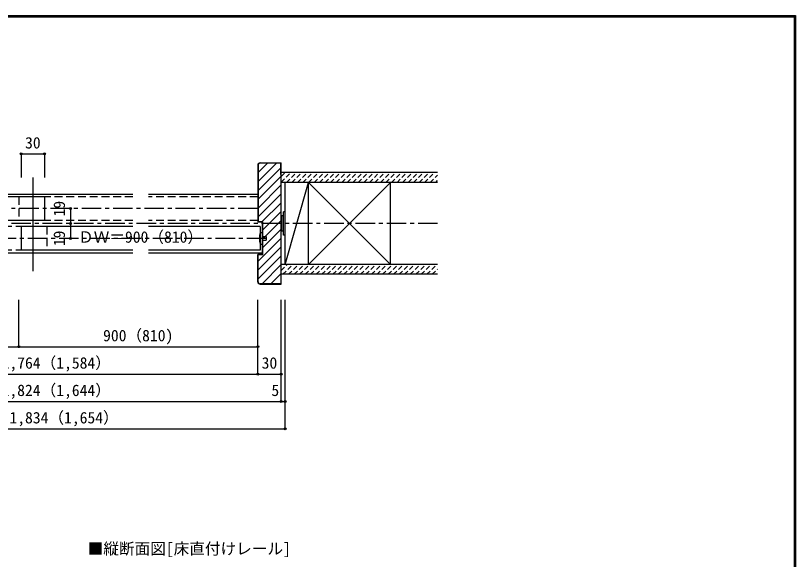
# Model space of a CAD drawing. Units: millimetres, scale not verified. Extents: x -973 to 977, y -718 to 696.
# Drawn here: x -20 to 977, y 0 to 696 of the extents above; entities that cross this region are included whole.
import ezdxf
from ezdxf.enums import TextEntityAlignment as Align

# ---------------------------------------------------------------- set-up
doc = ezdxf.new("R2010")
doc.units = ezdxf.units.MM
doc.header["$LTSCALE"] = 5
doc.header["$PDMODE"] = 32
doc.header["$PDSIZE"] = 2.5
for name, pattern in [('CHAIN1', [8, 5, -1, 1, -1]), ('DASHED1', [1.8, 1.2, -0.6]), ('DASHED2', [3, 2, -1])]:
    doc.linetypes.add(name, pattern=pattern)
for name, color, linetype in [('0-1_通り芯', 4, 'CHAIN1'), ('0-2_柱', 7, 'Continuous'), ('0-3_仕上げ', 2, 'Continuous'), ('0-4_枠', 3, 'Continuous'), ('0-6_扉', 6, 'Continuous'), ('0-7_金物', 7, 'Continuous'), ('0-A_文字', 7, 'Continuous'), ('0-B_寸法', 7, 'Continuous'), ('0-C_ハッチ', 4, 'DASHED1'), ('F-1_枠', 6, 'Continuous')]:
    doc.layers.add(name, color=color, linetype=linetype)
doc.styles.add('ＭＳ ゴシック', font='')
doc.styles.get('ＭＳ ゴシック').set_extended_font_data('MS Gothic')

msp = doc.modelspace()

# ---------------------------------------------------------------- linework, layer by layer
at = {"layer": '0-1_通り芯'}
for p, q in [((289.153, 449), (-296.847, 449)), ((519.135, 430), (-515.847, 430)), ((300.135, 411), (-285.847, 411))]:
    msp.add_line(p, q, dxfattribs=at)
at = {"layer": '0-2_柱'}
for p, q in [((324.144, 377.5), (354.023, 482.5)), ((324.144, 377.5), (354.023, 482.5)), ((354.032, 377.5), (459.032, 482.5)), ((354.032, 482.5), (459.032, 377.5)), ((354.032, 377.5), (459.032, 482.5)), ((354.032, 482.5), (459.032, 377.5))]:
    msp.add_line(p, q, dxfattribs=at)
at = {"layer": '0-2_柱', "color": 3}
for p, q in [((324.153, 377.5), (324.153, 482.5)), ((354.032, 377.5), (354.032, 482.5)), ((459.032, 377.5), (459.032, 482.5))]:
    msp.add_line(p, q, dxfattribs=at)
at = {"layer": '0-3_仕上げ'}
for p, q in [((519.135, 495), (319.135, 495)), ((519.135, 495), (319.153, 495)), ((519.135, 482.5), (319.153, 482.5)), ((519.135, 482.5), (319.153, 482.5)), ((519.135, 377.5), (319.153, 377.5)), ((519.135, 377.5), (319.153, 377.5)), ((519.135, 365), (319.135, 365)), ((519.135, 365), (319.153, 365))]:
    msp.add_line(p, q, dxfattribs=at)
at = {"layer": '0-4_枠'}
for p, q in [((289.153, 504.5), (289.153, 431.5)), ((289.653, 504.5), (289.653, 432)), ((292.153, 507.5), (319.153, 507.5)), ((318.653, 507), (292.153, 507)), ((318.653, 492.5), (318.653, 507)), ((319.153, 352.5), (319.153, 507.5)), ((318.653, 492.5), (319.153, 492.5)), ((295.153, 431.5), (289.153, 431.5)), ((295.653, 432), (289.653, 432)), ((295.153, 390.5), (295.153, 431.5)), ((295.653, 390), (295.653, 432)), ((289.153, 355.5), (289.153, 390.5)), ((295.153, 390.5), (289.153, 390.5)), ((289.653, 355.5), (289.653, 390)), ((295.653, 390), (289.653, 390)), ((318.653, 367.5), (319.153, 367.5)), ((292.153, 352.5), (319.153, 352.5))]:
    msp.add_line(p, q, dxfattribs=at)
at = {"layer": '0-4_枠', "color": 4}
for p, q in [((-126.097, 467.5), (129.403, 467.5)), ((149.403, 467.5), (289.153, 467.5)), ((-126.097, 392.5), (129.403, 392.5)), ((149.403, 392.5), (295.153, 392.5))]:
    msp.add_line(p, q, dxfattribs=at)
at = {"layer": '0-4_枠'}
msp.add_lwpolyline([(318.653, 367.5), (318.653, 353), (292.153, 353)], dxfattribs=at)
for centre, radius, start, end in [((292.153, 504.5), 3, 90, 180), ((292.153, 504.5), 2.5, 90, 180), ((292.153, 355.5), 3, 180, 270), ((292.153, 355.5), 2.5, 180, 270)]:
    msp.add_arc(centre, radius, start, end, dxfattribs=at)
at = {"layer": '0-6_扉', "color": 3}
msp.add_line((1.653, 489), (1.653, 369), dxfattribs=at)
at = {"layer": '0-6_扉'}
for p, q in [((16.653, 464), (-126.097, 464)), ((16.653, 464), (16.653, 434)), ((16.653, 434), (-126.097, 434)), ((129.403, 426), (-13.347, 426)), ((-13.347, 426), (-13.347, 396)), ((292.153, 426), (149.403, 426)), ((292.153, 426), (292.153, 396)), ((129.403, 396), (-13.347, 396)), ((292.153, 396), (149.403, 396))]:
    msp.add_line(p, q, dxfattribs=at)
at = {"layer": '0-6_扉', "color": 2, "linetype": 'DASHED2'}
for p, q in [((-16.347, 464), (-16.347, 434)), ((129.403, 464), (-16.347, 464)), ((289.153, 464), (149.403, 464)), ((289.153, 464), (289.153, 434)), ((129.403, 434), (-16.347, 434)), ((289.153, 434), (149.403, 434)), ((19.653, 426), (-126.097, 426)), ((19.653, 426), (19.653, 396)), ((19.653, 396), (-126.097, 396))]:
    msp.add_line(p, q, dxfattribs=at)
at = {"layer": '0-7_金物'}
for p, q in [((320.153, 439), (319.153, 439)), ((322.153, 440), (320.153, 440)), ((320.153, 420), (320.153, 440)), ((322.153, 415), (322.153, 445)), ((324.153, 445), (322.153, 445)), ((324.153, 415), (324.153, 445)), ((320.153, 421), (319.153, 421)), ((322.153, 420), (320.153, 420)), ((292.135, 418.5), (295.135, 418.5)), ((295.135, 418.5), (295.135, 403.5)), ((295.135, 413.5), (300.135, 413.5)), ((300.135, 413.5), (300.135, 408.5)), ((324.153, 415), (322.153, 415)), ((292.135, 403.5), (295.135, 403.5)), ((295.135, 408.5), (300.135, 408.5))]:
    msp.add_line(p, q, dxfattribs=at)
msp.add_arc((322.586, 411), 31.361, 166.16371, 193.83632, dxfattribs=at)
at = {"layer": '0-B_寸法', "color": 4}
for p, q in [((-13.347, 519), (-13.347, 489)), ((-13.347, 519), (16.653, 519)), ((16.653, 519), (16.653, 489)), ((49.564, 449), (49.564, 430)), ((49.564, 430), (49.564, 411)), ((-16.347, 272.5), (-16.347, 332.5)), ((289.153, 237.5), (289.153, 332.5)), ((319.135, 202.5), (319.135, 332.5)), ((319.153, 202.5), (319.153, 332.5)), ((324.144, 167.5), (324.144, 332.5)), ((-285.847, 272.5), (-16.347, 272.5)), ((-16.347, 272.5), (289.153, 272.5)), ((-315.847, 237.5), (319.135, 237.5)), ((-315.847, 202.5), (319.135, 202.5)), ((319.153, 202.5), (324.144, 202.5)), ((-320.847, 167.5), (324.144, 167.5))]:
    msp.add_line(p, q, dxfattribs=at)
at = {"layer": '0-B_寸法'}
for p in [(-13.347, 519), (16.653, 519), (49.564, 449), (49.564, 430), (49.564, 411), (-16.347, 272.5), (289.153, 272.5), (289.153, 237.5), (319.135, 237.5), (319.135, 202.5), (319.153, 202.5), (324.144, 202.5), (324.144, 167.5)]:
    msp.add_point(p, dxfattribs=at)
at = {"layer": '0-C_ハッチ', "linetype": 'Continuous'}
for p, q in [((289.653, 495.014), (301.639, 507)), ((289.653, 483.701), (312.952, 507)), ((289.653, 472.387), (318.653, 501.387)), ((289.653, 461.073), (319.153, 490.573)), ((289.653, 449.759), (319.153, 479.259)), ((289.653, 438.446), (319.153, 467.946)), ((294.521, 432), (319.153, 456.632)), ((295.653, 421.818), (319.153, 445.318)), ((295.653, 410.505), (319.153, 434.005)), ((295.653, 399.191), (319.153, 422.691)), ((289.653, 381.877), (319.153, 411.377)), ((289.653, 370.563), (319.153, 400.063)), ((289.653, 359.25), (319.153, 388.75)), ((294.717, 353), (319.153, 377.436)), ((306.031, 353), (318.653, 365.622))]:
    msp.add_line(p, q, dxfattribs=at)
at = {"layer": '0-C_ハッチ'}
for p, q in [((319.153, 482.914), (331.239, 495)), ((319.153, 489.985), (324.168, 495)), ((319.153, 482.914), (331.239, 495)), ((319.153, 489.985), (324.168, 495)), ((325.81, 482.5), (338.31, 495)), ((325.81, 482.5), (338.31, 495)), ((332.882, 482.5), (345.382, 495)), ((332.882, 482.5), (345.382, 495)), ((339.953, 482.5), (352.453, 495)), ((339.953, 482.5), (352.453, 495)), ((347.024, 482.5), (359.524, 495)), ((347.024, 482.5), (359.524, 495)), ((354.095, 482.5), (366.595, 495)), ((354.095, 482.5), (366.595, 495)), ((361.166, 482.5), (373.666, 495)), ((361.166, 482.5), (373.666, 495)), ((368.237, 482.5), (380.737, 495)), ((368.237, 482.5), (380.737, 495)), ((375.308, 482.5), (387.808, 495)), ((375.308, 482.5), (387.808, 495)), ((382.379, 482.5), (394.879, 495)), ((382.379, 482.5), (394.879, 495)), ((389.45, 482.5), (401.95, 495)), ((389.45, 482.5), (401.95, 495)), ((396.521, 482.5), (409.021, 495)), ((396.521, 482.5), (409.021, 495)), ((403.592, 482.5), (416.092, 495)), ((403.592, 482.5), (416.092, 495)), ((410.663, 482.5), (423.163, 495)), ((410.663, 482.5), (423.163, 495)), ((417.734, 482.5), (430.234, 495)), ((417.734, 482.5), (430.234, 495)), ((424.805, 482.5), (437.305, 495)), ((424.805, 482.5), (437.305, 495)), ((431.877, 482.5), (444.377, 495)), ((431.877, 482.5), (444.377, 495)), ((438.948, 482.5), (451.448, 495)), ((438.948, 482.5), (451.448, 495)), ((446.019, 482.5), (458.519, 495)), ((446.019, 482.5), (458.519, 495)), ((453.09, 482.5), (465.59, 495)), ((453.09, 482.5), (465.59, 495)), ((460.161, 482.5), (472.661, 495)), ((460.161, 482.5), (472.661, 495)), ((467.232, 482.5), (479.732, 495)), ((467.232, 482.5), (479.732, 495)), ((474.303, 482.5), (486.803, 495)), ((474.303, 482.5), (486.803, 495)), ((481.374, 482.5), (493.874, 495)), ((481.374, 482.5), (493.874, 495)), ((488.445, 482.5), (500.945, 495)), ((488.445, 482.5), (500.945, 495)), ((495.516, 482.5), (508.016, 495)), ((495.516, 482.5), (508.016, 495)), ((502.587, 482.5), (515.087, 495)), ((502.587, 482.5), (515.087, 495)), ((509.658, 482.5), (519.153, 491.995)), ((509.658, 482.5), (519.153, 491.995)), ((516.729, 482.5), (519.153, 484.924)), ((516.729, 482.5), (519.153, 484.924)), ((319.153, 369.776), (326.877, 377.5)), ((319.153, 369.776), (326.877, 377.5)), ((321.448, 365), (333.948, 377.5)), ((321.448, 365), (333.948, 377.5)), ((328.519, 365), (341.019, 377.5)), ((328.519, 365), (341.019, 377.5)), ((335.59, 365), (348.09, 377.5)), ((335.59, 365), (348.09, 377.5)), ((342.661, 365), (355.161, 377.5)), ((342.661, 365), (355.161, 377.5)), ((349.732, 365), (362.232, 377.5)), ((349.732, 365), (362.232, 377.5)), ((356.803, 365), (369.303, 377.5)), ((356.803, 365), (369.303, 377.5)), ((363.874, 365), (376.374, 377.5)), ((363.874, 365), (376.374, 377.5)), ((370.945, 365), (383.445, 377.5)), ((370.945, 365), (383.445, 377.5)), ((378.016, 365), (390.516, 377.5)), ((378.016, 365), (390.516, 377.5)), ((385.087, 365), (397.587, 377.5)), ((385.087, 365), (397.587, 377.5)), ((392.158, 365), (404.658, 377.5)), ((392.158, 365), (404.658, 377.5)), ((399.229, 365), (411.729, 377.5)), ((399.229, 365), (411.729, 377.5)), ((406.3, 365), (418.8, 377.5)), ((406.3, 365), (418.8, 377.5)), ((413.371, 365), (425.871, 377.5)), ((413.371, 365), (425.871, 377.5)), ((420.442, 365), (432.943, 377.5)), ((420.443, 365), (432.943, 377.5)), ((427.514, 365), (440.014, 377.5)), ((427.514, 365), (440.014, 377.5)), ((434.585, 365), (447.085, 377.5)), ((434.585, 365), (447.085, 377.5)), ((441.656, 365), (454.156, 377.5)), ((441.656, 365), (454.156, 377.5)), ((448.727, 365), (461.227, 377.5)), ((448.727, 365), (461.227, 377.5)), ((455.798, 365), (468.298, 377.5)), ((455.798, 365), (468.298, 377.5)), ((462.869, 365), (475.369, 377.5)), ((462.869, 365), (475.369, 377.5)), ((469.94, 365), (482.44, 377.5)), ((469.94, 365), (482.44, 377.5)), ((477.011, 365), (489.511, 377.5)), ((477.011, 365), (489.511, 377.5)), ((484.082, 365), (496.582, 377.5)), ((484.082, 365), (496.582, 377.5)), ((491.153, 365), (503.653, 377.5)), ((491.153, 365), (503.653, 377.5)), ((498.224, 365), (510.724, 377.5)), ((498.224, 365), (510.724, 377.5)), ((505.295, 365), (517.795, 377.5)), ((505.295, 365), (517.795, 377.5)), ((512.366, 365), (519.153, 371.787)), ((512.366, 365), (519.153, 371.787))]:
    msp.add_line(p, q, dxfattribs=at)
at = {"layer": 'F-1_枠'}
for p, q in [((-973.347, 695.833), (976.653, 695.833)), ((-973.347, 695), (976.653, 695)), ((-973.347, 694.167), (976.653, 694.167)), ((974.986, 695.833), (974.986, -700.833)), ((975.82, 695.833), (975.82, -700.833)), ((976.653, 695.833), (976.653, -700.833))]:
    msp.add_line(p, q, dxfattribs=at)

# ---------------------------------------------------------------- texts
at = {"layer": '0-A_文字', "style": 'ＭＳ ゴシック'}
msp.add_text('■縦断面図[床直付けレール]', height=14.66, dxfattribs=at).set_placement((71.653, 2.5), align=Align.BOTTOM_LEFT)
at = {"layer": '0-B_寸法', "style": 'ＭＳ ゴシック'}
for s, p in [('30', (-8.347, 521.5)), ('ＤＷ＝900（810）', (59.403, 401)), ('900（810)', (91.403, 275)), ('枠内＝1,764（1,584）', (-98.347, 240)), ('30', (294.153, 240)), ('枠外＝1,824（1,644）', (-98.347, 205)), ('5', (306.649, 205)), ('ＲＯＷ＝1,834（1,654）', (-108.351, 170))]:
    msp.add_text(s, height=14.66, dxfattribs=at).set_placement(p, align=Align.BOTTOM_LEFT)
for p in [(47.064, 439), (47.064, 401)]:
    msp.add_text('19', height=14.66, rotation=90, dxfattribs=at).set_placement(p, align=Align.BOTTOM_LEFT)

doc.saveas('drawing.dxf')
